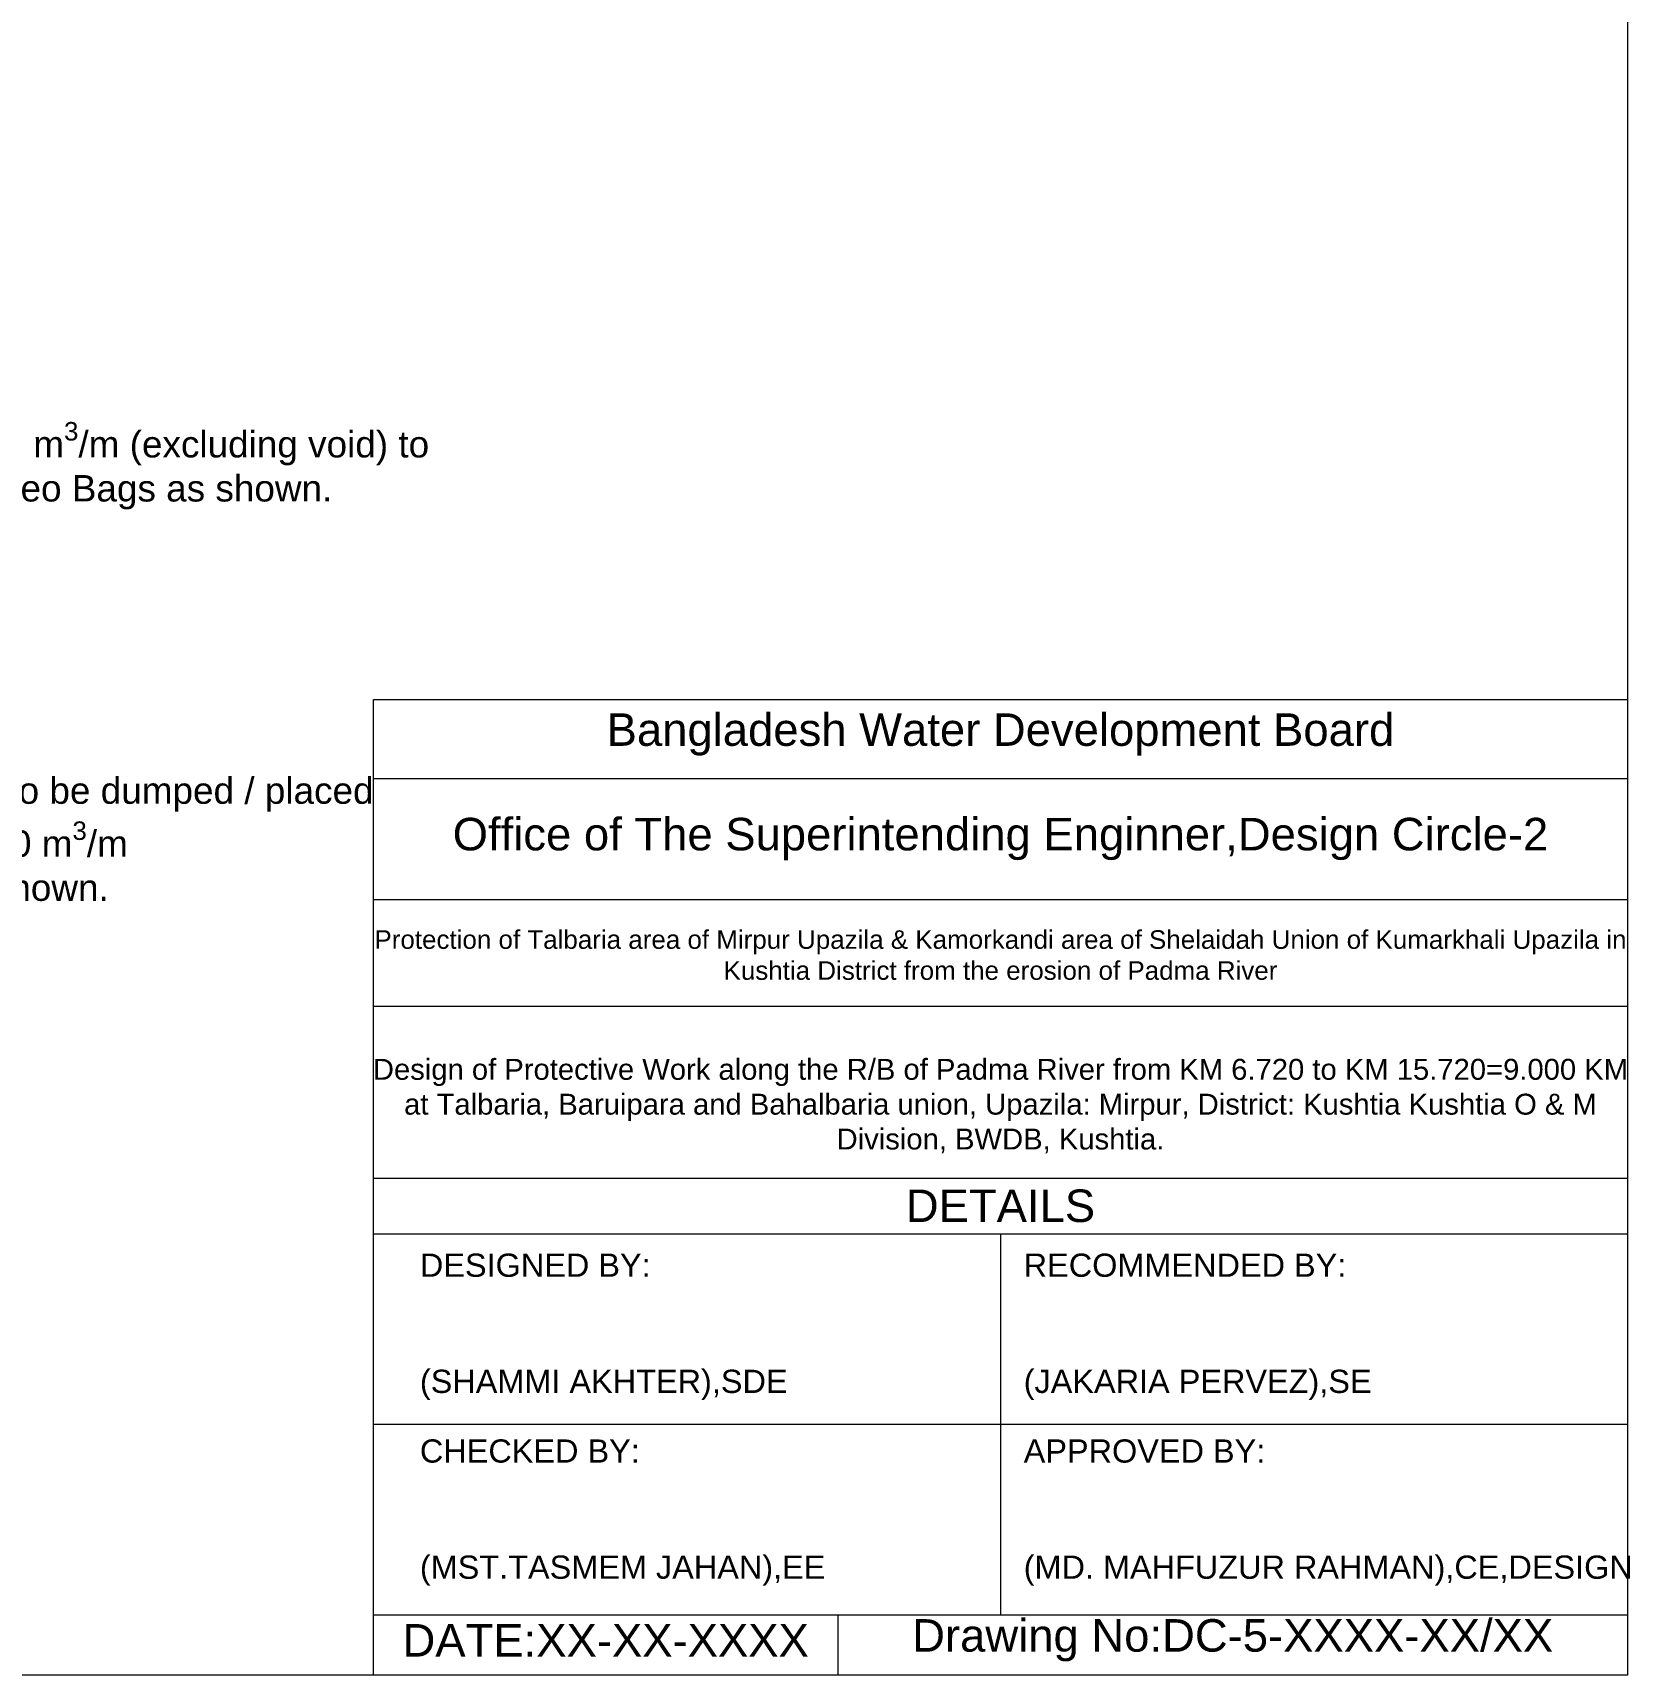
# Model space of a CAD drawing. Header units: inches. Extents: x -885 to 26362, y -28010 to 990.
# Drawn here: x 4407.9 to 4473.7, y -17724.5 to -17656.9 of the extents above; entities that cross this region are included whole.
import ezdxf

# ---------------------------------------------------------------- set-up
doc = ezdxf.new("R2010")
doc.units = ezdxf.units.IN
doc.header["$MEASUREMENT"] = 0
doc.layers.add('LINE', color=7, linetype='Continuous')
doc.layers.add('Long Section Labels', color=7, linetype='Continuous', lineweight=9)
doc.styles.get("Standard").update_dxf_attribs({"font": 'arial.ttf'})

msp = doc.modelspace()

# ---------------------------------------------------------------- linework, layer by layer
at = {"layer": 'Long Section Labels'}
msp.add_lwpolyline([(4282.273131, -17589.246191), (4473.617551, -17589.246191), (4473.617551, -17724.54583), (4282.273131, -17724.54583)], close=True, dxfattribs=at)
for points in [[(4421.954558, -17724.54583), (4421.954558, -17684.363502), (4473.617551, -17684.363502)], [(4421.954558, -17687.616357), (4473.617551, -17687.616357)], [(4421.954558, -17692.591312), (4473.617551, -17692.591312)], [(4421.954558, -17696.992234), (4473.617551, -17696.992234)], [(4421.954558, -17704.071977), (4473.617551, -17704.071977)], [(4421.954558, -17706.36811), (4473.617551, -17706.36811)], [(4447.786054, -17706.36811), (4447.786054, -17722.058353)], [(4421.954558, -17714.213231), (4473.617551, -17714.213231)], [(4421.954558, -17722.058353), (4473.617551, -17722.058353)], [(4441.089, -17722.058353), (4441.089, -17724.54583)]]:
    msp.add_lwpolyline(points, dxfattribs=at)

# ---------------------------------------------------------------- texts
at = {"layer": 'LINE', "color": 7, "lineweight": 20, "ltscale": 0.5, "attachment_point": 1}
for s, insert, char_height, width in [('\\A1;Assorted C.C Blocks  @ 47 {\\C0;m\\H0.7x;\\S3^ ;\\H1.429x;/m} to 24.00 {\\C0;m\\H0.7x;\\S3^ ;\\H1.429x;/m} (excluding void) to be dumped / placed from C1 to D1 over Geo Bags as shown.\\P500 x 500 x 500 --------- 60 %\\P400 x 400 x 400 --------- 40 %', (4379.189484, -17672.92735), 1.088423855, 46.35266503), ('\\A1;250 kg  Geo Bags to be dumped / placed \\P@ 50 {\\C0;m\\H0.7x;\\S3^ ;\\H1.429x;/m} to 22.50 {\\C0;m\\H0.7x;\\S3^ ;\\H1.429x;/m} \\Pfrom C1 to D1 as shown. ', (4394.321507, -17687.564417), 1.08842386, 44.46503777)]:
    msp.add_mtext(s, dxfattribs=dict(at, insert=insert, char_height=char_height, width=width))
at = {"layer": 'Long Section Labels', "char_height": 1.33941094, "attachment_point": 5}
for s, insert in [('Bangladesh Water Development Board', (4447.786054, -17685.798585)), ('Office of The Superintending Enginner,Design Circle-2', (4447.786054, -17690.103835))]:
    msp.add_mtext(s, dxfattribs=dict(at, insert=insert))
at = {"layer": 'Long Section Labels'}
for s, insert, char_height, width, attachment_point in [('Protection of Talbaria area of Mirpur Upazila & Kamorkandi area of Shelaidah Union of Kumarkhali Upazila in Kushtia District from the erosion of Padma River', (4447.786054, -17694.887445), 0.76537768, 53.57643759, 5), ('Design of Protective Work along the R/B of Padma River from KM 6.720 to KM 15.720=9.000 KM at Talbaria, Baruipara and Bahalbaria union, Upazila: Mirpur, District: Kushtia Kushtia O & M Division, BWDB, Kushtia.', (4447.786054, -17701.106139), 0.86104989, 51.66299339, 5), ('DETAILS', (4447.786054, -17705.220044), 1.3394109, 53.57643759, 5), ('DESIGNED BY:^J^J^J(SHAMMI AKHTER),SDE', (4423.868002, -17710.194999), 0.9567221, 26.78821879, 4), ('RECOMMENDED BY:^J^J^J(JAKARIA PERVEZ),SE', (4448.742776, -17710.194999), 0.9567221, 26.78821879, 4), ('CHECKED BY:^J^J^J(MST.TASMEM JAHAN),EE', (4423.868002, -17717.848775), 0.9567221, 26.78821879, 4), ('APPROVED BY:^J^J^J(MD. MAHFUZUR RAHMAN),CE,DESIGN', (4448.742776, -17717.848775), 0.9567221, 26.78821879, 4), ('Drawing No:DC-5-XXXX-XX/XX', (4457.353275, -17723.110747), 1.33941094, 42.09577239, 5), ('DATE:XX-XX-XXXX', (4431.521779, -17723.110747), 1.33941094, 26.78821879, 5)]:
    msp.add_mtext(s, dxfattribs=dict(at, insert=insert, char_height=char_height, width=width, attachment_point=attachment_point))

doc.saveas('drawing.dxf')
